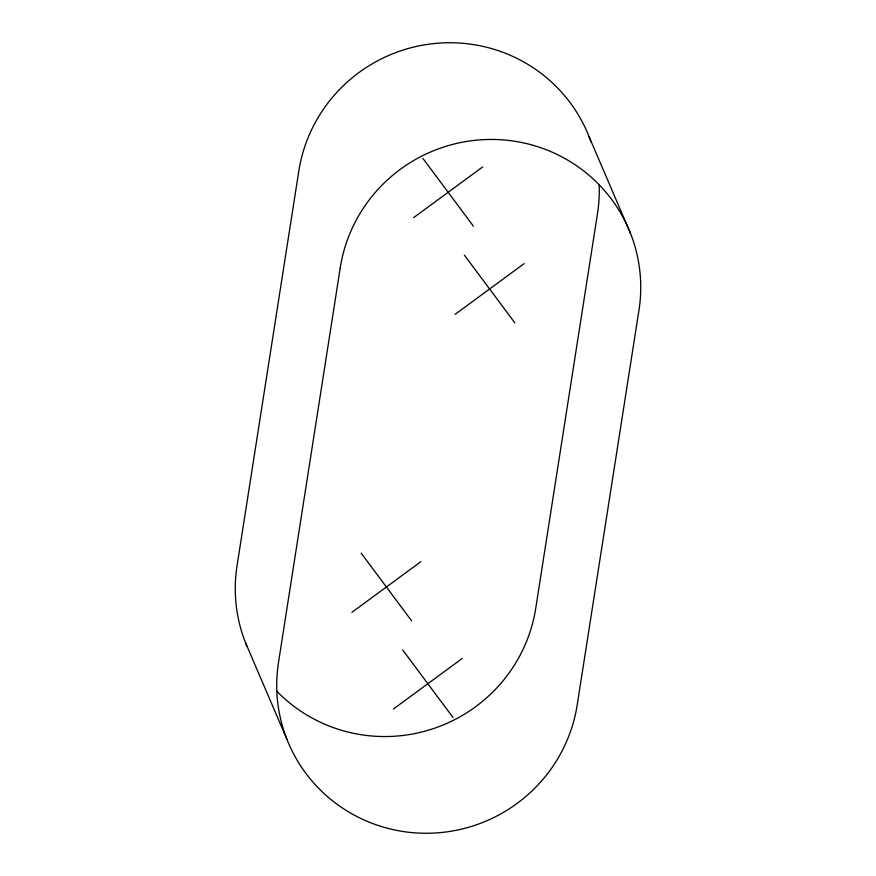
<?xml version="1.0" encoding="UTF-8"?>
<svg xmlns="http://www.w3.org/2000/svg" width="876" height="876" viewBox="0 0 876 876"><rect width="100%" height="100%" fill="white"/><g stroke="black" fill="none" stroke-linecap="round" stroke-linejoin="round"><path stroke-width="1.31" d="M413.658 217.631L482.654 166.933M455.104 314.342L524.111 263.643M351.889 612.357L420.896 561.658M393.346 709.067L462.342 658.369M422.922 158.425L473.39 226.139M464.368 255.135L514.847 322.85M361.153 553.15L411.632 620.865M402.61 649.861L453.078 717.575M589.077 136.7L630.523 233.41M245.477 642.59L286.923 739.3M590.939 141.715A151.482 149.183 -23.2 0 0 434.573 43.504A151.482 149.183 -23.2 0 0 298.815 171.006L237.046 565.721A151.482 149.183 -23.2 0 0 246.988 646.291M599.184 185.252A151.482 149.183 -23.2 0 1 597.498 213.558L535.74 608.283A151.482 149.183 -23.2 0 1 431.342 729.281A151.482 149.183 -23.2 0 1 276.63 691M340.26 267.717L278.502 662.442A151.482 149.183 -23.2 0 0 404.679 831.74A151.482 149.183 -23.2 0 0 577.185 704.994L638.954 310.279A151.482 149.183 -23.2 0 0 512.767 140.97A151.482 149.183 -23.2 0 0 340.26 267.717"/></g></svg>
